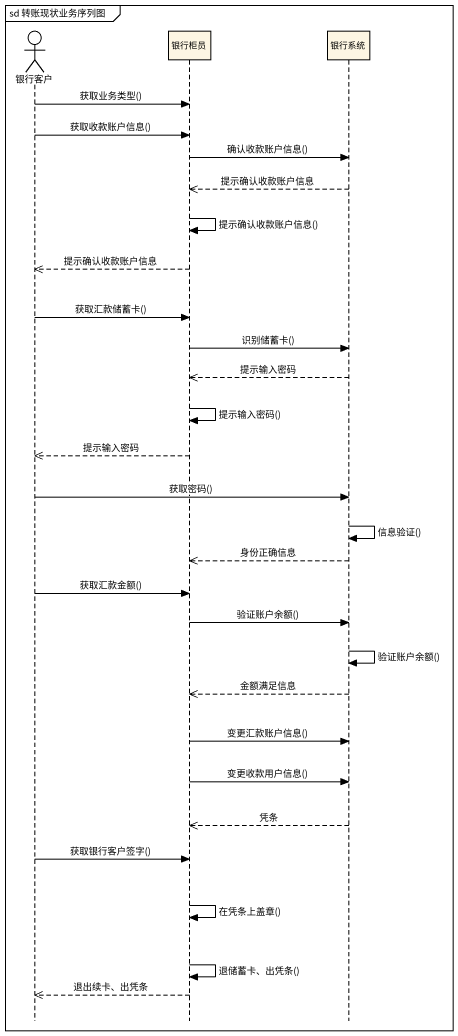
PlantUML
@startuml
mainframe sd 转账现状业务序列图
hide footbox
actor 银行客户
participant 银行柜员
participant 银行系统

银行客户 -> 银行柜员 : 获取业务类型()
银行客户 -> 银行柜员 : 获取收款账户信息()
银行柜员 -> 银行系统 : 确认收款账户信息()
银行系统 -->> 银行柜员 : 提示确认收款账户信息
银行柜员 -> 银行柜员 : 提示确认收款账户信息()
银行柜员 -->> 银行客户 : 提示确认收款账户信息
银行客户 -> 银行柜员 : 获取汇款储蓄卡()
银行柜员 -> 银行系统 : 识别储蓄卡()
银行系统 -->> 银行柜员 : 提示输入密码
银行柜员 -> 银行柜员 : 提示输入密码()
银行柜员 -->> 银行客户 : 提示输入密码
银行客户 -> 银行系统 : 获取密码()
银行系统 -> 银行系统 : 信息验证()
银行系统 -->> 银行柜员 : 身份正确信息
银行客户 -> 银行柜员 : 获取汇款金额()
银行柜员 -> 银行系统 : 验证账户余额()
银行系统 -> 银行系统 : 验证账户余额()
银行系统 -->> 银行柜员 : 金额满足信息
银行柜员 -> 银行系统 : 变更汇款账户信息()
银行柜员 -> 银行系统 : 变更收款用户信息()
银行系统 -->> 银行柜员 : 凭条
银行客户 -> 银行柜员 : 获取银行客户签字()
银行柜员 -> 银行柜员 : 在凭条上盖章()
银行柜员 -> 银行柜员 : 退储蓄卡、出凭条()
银行柜员 -->> 银行客户 : 退出续卡、出凭条
@enduml
